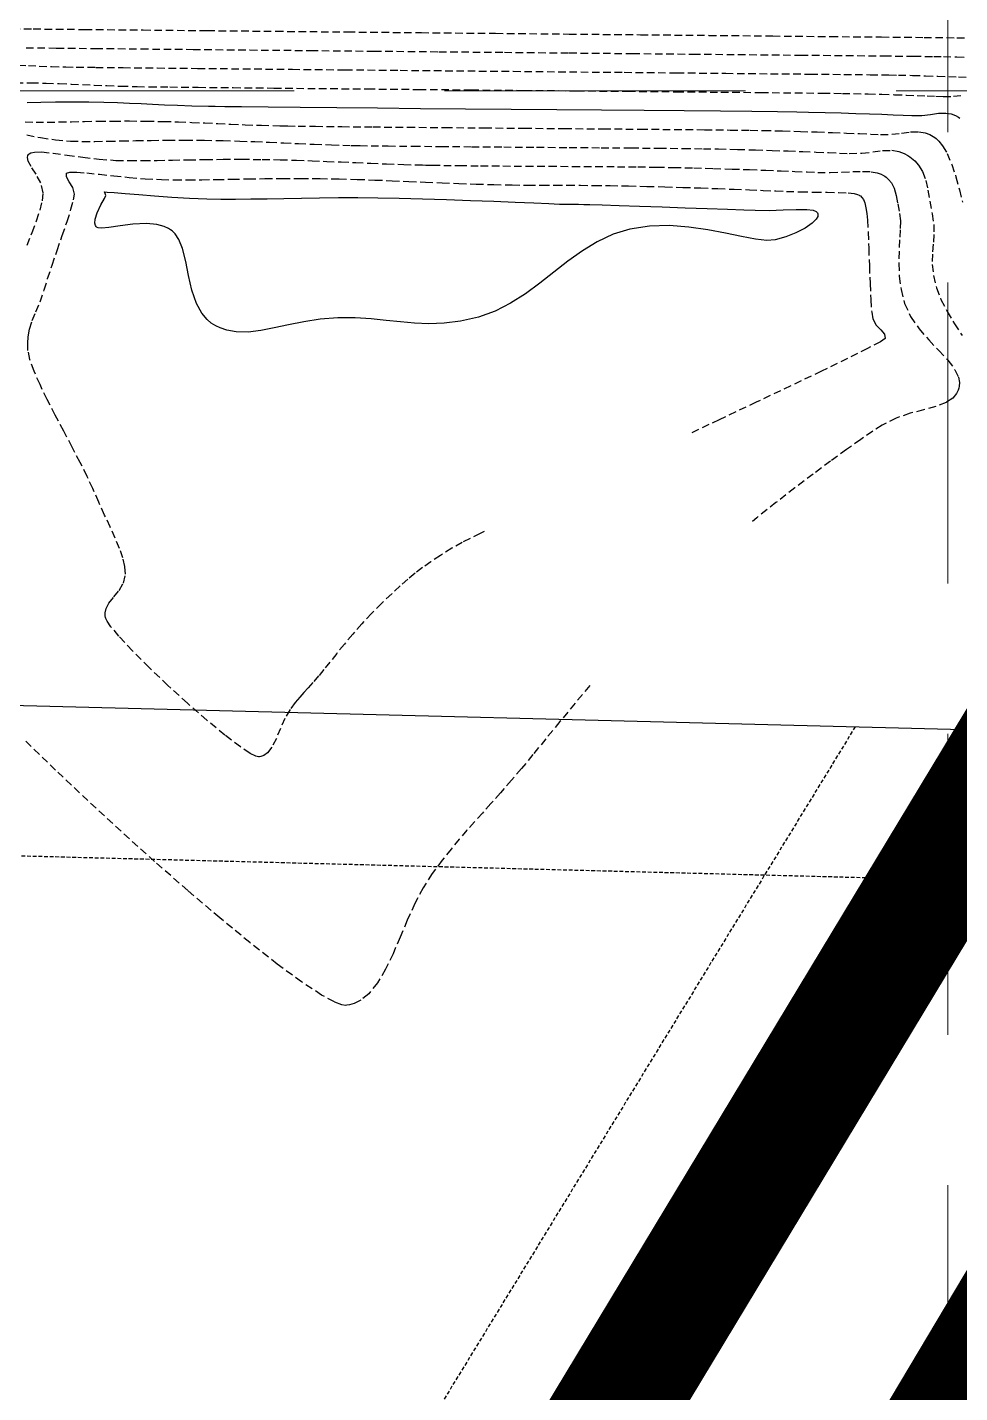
# Model space of a CAD drawing. Header units: inches. Extents: x 8135 to 11700, y -938 to 4760.
# Drawn here: x 10301 to 10363, y 4047.2 to 4138 of the extents above; entities that cross this region are included whole.
import ezdxf

# ---------------------------------------------------------------- set-up
doc = ezdxf.new("R2010")
doc.units = ezdxf.units.IN
doc.header["$MEASUREMENT"] = 0
for name, pattern in [('DASHED', [0.75, 0.5, -0.25]), ('DASHED2', [0.375, 0.25, -0.125]), ('HIDDEN', [0.375, 0.25, -0.125])]:
    doc.linetypes.add(name, pattern=pattern)
for name, color, linetype in [('ADJ', 11, 'Continuous'), ('EC', 35, 'DASHED'), ('ESMT', 7, 'HIDDEN'), ('EX-ESMT', 8, 'DASHED2'), ('GRID', 254, 'HIDDEN'), ('LIMITS OF DISTURBANCE', 1, 'HIDDEN'), ('PRO-SILT FENCE', 8, 'DASHED2')]:
    doc.layers.add(name, color=color, linetype=linetype)

msp = doc.modelspace()

# ---------------------------------------------------------------- linework, layer by layer
at = {"layer": 'ADJ'}
msp.add_line((10296.827, 4092.995), (10393.116, 4090.514), dxfattribs=at)
at = {"layer": 'EC', "color": 35}
for p, q in [((10298.56, 4137.885), (10301.428, 4137.856)), ((10301.428, 4137.856), (10304.847, 4137.822)), ((10304.847, 4137.822), (10308.731, 4137.785)), ((10308.731, 4137.785), (10312.995, 4137.744)), ((10312.995, 4137.744), (10317.553, 4137.7)), ((10317.553, 4137.7), (10322.321, 4137.655)), ((10322.321, 4137.655), (10327.214, 4137.609)), ((10327.214, 4137.609), (10332.146, 4137.562)), ((10332.146, 4137.562), (10337.031, 4137.516)), ((10337.031, 4137.516), (10341.786, 4137.471)), ((10341.786, 4137.471), (10346.325, 4137.428)), ((10346.325, 4137.428), (10350.563, 4137.388)), ((10350.563, 4137.388), (10354.414, 4137.351)), ((10354.414, 4137.351), (10357.793, 4137.318)), ((10357.793, 4137.318), (10360.615, 4137.29)), ((10360.615, 4137.29), (10362.796, 4137.269)), ((10362.796, 4137.269), (10364.249, 4137.253)), ((10300.953, 4136.604), (10302.976, 4136.583)), ((10302.976, 4136.583), (10305.548, 4136.557)), ((10305.548, 4136.557), (10308.595, 4136.527)), ((10308.595, 4136.527), (10312.043, 4136.494)), ((10312.043, 4136.494), (10315.819, 4136.458)), ((10315.819, 4136.458), (10319.85, 4136.42)), ((10319.85, 4136.42), (10324.061, 4136.38)), ((10324.061, 4136.38), (10328.379, 4136.34)), ((10328.379, 4136.34), (10332.731, 4136.299)), ((10332.731, 4136.299), (10337.042, 4136.259)), ((10337.042, 4136.259), (10341.241, 4136.22)), ((10341.241, 4136.22), (10345.251, 4136.182)), ((10345.251, 4136.182), (10349.001, 4136.147)), ((10349.001, 4136.147), (10352.417, 4136.114)), ((10352.417, 4136.114), (10355.424, 4136.086)), ((10355.424, 4136.086), (10357.95, 4136.06)), ((10357.95, 4136.06), (10359.921, 4136.04)), ((10359.921, 4136.04), (10361.263, 4136.025)), ((10361.263, 4136.025), (10361.902, 4136.016)), ((10361.902, 4136.016), (10362.792, 4135.994)), ((10362.792, 4135.994), (10363.61, 4135.969)), ((10300.427, 4135.444), (10301.102, 4135.413)), ((10301.102, 4135.413), (10301.827, 4135.382)), ((10301.827, 4135.382), (10302.642, 4135.353)), ((10302.642, 4135.353), (10303.587, 4135.328)), ((10303.587, 4135.328), (10304.29, 4135.317)), ((10304.29, 4135.317), (10305.58, 4135.301)), ((10305.58, 4135.301), (10307.393, 4135.281)), ((10307.393, 4135.281), (10309.668, 4135.258)), ((10309.668, 4135.258), (10312.343, 4135.232)), ((10312.343, 4135.232), (10315.355, 4135.203)), ((10315.355, 4135.203), (10318.644, 4135.172)), ((10318.644, 4135.172), (10322.146, 4135.139)), ((10322.146, 4135.139), (10325.801, 4135.105)), ((10325.801, 4135.105), (10329.544, 4135.071)), ((10329.544, 4135.071), (10333.316, 4135.037)), ((10333.316, 4135.037), (10337.054, 4135.002)), ((10337.054, 4135.002), (10340.695, 4134.969)), ((10340.695, 4134.969), (10344.177, 4134.937)), ((10344.177, 4134.937), (10347.44, 4134.906)), ((10347.44, 4134.906), (10350.42, 4134.878)), ((10350.42, 4134.878), (10353.056, 4134.853)), ((10300.26, 4134.277), (10301.285, 4134.27)), ((10301.285, 4134.27), (10302.279, 4134.25)), ((10302.279, 4134.25), (10303.149, 4134.224)), ((10303.149, 4134.224), (10303.943, 4134.193)), ((10303.943, 4134.193), (10304.703, 4134.158)), ((10304.703, 4134.158), (10305.477, 4134.122)), ((10305.477, 4134.122), (10306.308, 4134.086)), ((10306.308, 4134.086), (10307.243, 4134.053)), ((10307.243, 4134.053), (10308.327, 4134.024)), ((10308.327, 4134.024), (10309.131, 4134.011)), ((10309.131, 4134.011), (10310.51, 4133.994)), ((10310.51, 4133.994), (10312.396, 4133.973)), ((10312.396, 4133.973), (10314.721, 4133.95)), ((10353.056, 4134.853), (10355.285, 4134.831)), ((10355.285, 4134.831), (10357.046, 4134.812)), ((10357.046, 4134.812), (10358.276, 4134.798)), ((10358.276, 4134.798), (10358.915, 4134.788)), ((10358.915, 4134.788), (10359.848, 4134.765)), ((10359.848, 4134.765), (10360.718, 4134.74)), ((10360.718, 4134.74), (10361.522, 4134.713)), ((10361.522, 4134.713), (10362.254, 4134.686)), ((10362.254, 4134.686), (10362.909, 4134.659)), ((10362.909, 4134.659), (10363.485, 4134.635)), ((10314.721, 4133.95), (10317.416, 4133.924)), ((10317.416, 4133.924), (10320.414, 4133.896)), ((10320.414, 4133.896), (10323.646, 4133.866)), ((10323.646, 4133.866), (10327.045, 4133.835)), ((10327.045, 4133.835), (10330.542, 4133.804)), ((10330.542, 4133.804), (10334.069, 4133.772)), ((10334.069, 4133.772), (10337.558, 4133.741)), ((10337.558, 4133.741), (10340.941, 4133.711)), ((10340.941, 4133.711), (10344.15, 4133.681)), ((10344.15, 4133.681), (10347.116, 4133.654)), ((10347.116, 4133.654), (10349.772, 4133.629)), ((10349.772, 4133.629), (10352.049, 4133.606)), ((10352.049, 4133.606), (10353.879, 4133.587)), ((10353.879, 4133.587), (10355.194, 4133.571)), ((10355.194, 4133.571), (10355.927, 4133.56)), ((10355.927, 4133.56), (10356.893, 4133.536)), ((10356.893, 4133.536), (10357.804, 4133.511)), ((10357.804, 4133.511), (10358.654, 4133.483)), ((10358.654, 4133.483), (10359.442, 4133.455)), ((10359.442, 4133.455), (10360.163, 4133.427)), ((10360.163, 4133.427), (10360.814, 4133.4)), ((10360.814, 4133.4), (10361.391, 4133.376)), ((10361.391, 4133.376), (10361.892, 4133.353)), ((10361.892, 4133.353), (10362.571, 4133.375)), ((10362.571, 4133.375), (10363.155, 4133.451)), ((10300.89, 4131.673), (10301.614, 4131.66)), ((10301.614, 4131.66), (10302.362, 4131.66)), ((10302.362, 4131.66), (10303.141, 4131.669)), ((10303.141, 4131.669), (10303.96, 4131.685)), ((10303.96, 4131.685), (10304.829, 4131.703)), ((10304.829, 4131.703), (10305.755, 4131.72)), ((10305.755, 4131.72), (10306.747, 4131.732)), ((10306.747, 4131.732), (10307.814, 4131.735)), ((10307.814, 4131.735), (10308.963, 4131.725)), ((10308.963, 4131.725), (10310.081, 4131.704)), ((10310.081, 4131.704), (10311.072, 4131.676)), ((10311.072, 4131.676), (10311.976, 4131.642)), ((10311.976, 4131.642), (10312.833, 4131.605)), ((10312.833, 4131.605), (10313.682, 4131.565)), ((10313.682, 4131.565), (10314.564, 4131.525)), ((10314.564, 4131.525), (10315.519, 4131.485)), ((10315.519, 4131.485), (10316.586, 4131.449)), ((10316.586, 4131.449), (10317.806, 4131.417)), ((10317.806, 4131.417), (10317.963, 4131.414)), ((10317.963, 4131.414), (10318.334, 4131.407)), ((10318.334, 4131.407), (10319.023, 4131.396)), ((10319.023, 4131.396), (10320.173, 4131.382)), ((10320.173, 4131.382), (10321.935, 4131.362)), ((10321.935, 4131.362), (10324, 4131.342)), ((10324, 4131.342), (10326.307, 4131.321)), ((10326.307, 4131.321), (10328.793, 4131.3)), ((10328.793, 4131.3), (10331.397, 4131.278)), ((10331.397, 4131.278), (10334.057, 4131.256)), ((10334.057, 4131.256), (10336.712, 4131.234)), ((10336.712, 4131.234), (10339.299, 4131.213)), ((10301, 4130.807), (10301.918, 4130.632)), ((10301.918, 4130.632), (10302.898, 4130.478)), ((10302.898, 4130.478), (10303.907, 4130.396)), ((10303.907, 4130.396), (10304.705, 4130.381)), ((10304.705, 4130.381), (10305.528, 4130.381)), ((10305.528, 4130.381), (10306.387, 4130.392)), ((10306.387, 4130.392), (10307.29, 4130.409)), ((10307.29, 4130.409), (10308.247, 4130.429)), ((10308.247, 4130.429), (10309.267, 4130.447)), ((10309.267, 4130.447), (10310.36, 4130.46)), ((10310.36, 4130.46), (10311.535, 4130.464)), ((10311.535, 4130.464), (10312.803, 4130.453)), ((10312.803, 4130.453), (10314.04, 4130.43)), ((10314.04, 4130.43), (10315.145, 4130.398)), ((10315.145, 4130.398), (10316.158, 4130.361)), ((10316.158, 4130.361), (10317.12, 4130.319)), ((10339.299, 4131.213), (10341.757, 4131.193)), ((10341.757, 4131.193), (10344.025, 4131.173)), ((10344.025, 4131.173), (10346.04, 4131.153)), ((10346.04, 4131.153), (10347.74, 4131.135)), ((10347.74, 4131.135), (10349.065, 4131.119)), ((10349.065, 4131.119), (10349.951, 4131.104)), ((10349.951, 4131.104), (10351.211, 4131.073)), ((10351.211, 4131.073), (10352.397, 4131.039)), ((10352.397, 4131.039), (10353.505, 4131.003)), ((10353.505, 4131.003), (10354.532, 4130.967)), ((10354.532, 4130.967), (10355.471, 4130.931)), ((10355.471, 4130.931), (10356.319, 4130.896)), ((10356.319, 4130.896), (10357.072, 4130.863)), ((10357.072, 4130.863), (10357.724, 4130.835)), ((10357.724, 4130.835), (10358.471, 4130.85)), ((10358.471, 4130.85), (10359.127, 4130.927)), ((10359.127, 4130.927), (10359.717, 4131.006)), ((10359.717, 4131.006), (10360.264, 4131.024)), ((10360.264, 4131.024), (10360.688, 4130.955)), ((10360.688, 4130.955), (10361.005, 4130.834)), ((10361.005, 4130.834), (10361.22, 4130.713)), ((10361.22, 4130.713), (10361.329, 4130.639)), ((10361.329, 4130.639), (10361.422, 4130.567)), ((10361.422, 4130.567), (10361.599, 4130.397)), ((10361.599, 4130.397), (10361.845, 4130.086)), ((10301.045, 4129.304), (10301.077, 4129.443)), ((10301.077, 4129.443), (10301.115, 4129.508)), ((10301.115, 4129.508), (10301.155, 4129.55)), ((10301.155, 4129.55), (10301.268, 4129.614)), ((10301.268, 4129.614), (10301.517, 4129.669)), ((10301.517, 4129.669), (10301.985, 4129.674)), ((10301.985, 4129.674), (10302.752, 4129.6)), ((10302.752, 4129.6), (10303.676, 4129.47)), ((10303.676, 4129.47), (10304.712, 4129.322)), ((10317.12, 4130.319), (10318.07, 4130.275)), ((10318.07, 4130.275), (10319.047, 4130.23)), ((10319.047, 4130.23), (10320.093, 4130.187)), ((10320.093, 4130.187), (10321.245, 4130.148)), ((10321.245, 4130.148), (10322.546, 4130.113)), ((10322.546, 4130.113), (10322.731, 4130.109)), ((10322.731, 4130.109), (10323.146, 4130.102)), ((10323.146, 4130.102), (10323.87, 4130.09)), ((10323.87, 4130.09), (10325.006, 4130.075)), ((10325.006, 4130.075), (10326.663, 4130.058)), ((10326.663, 4130.058), (10328.532, 4130.041)), ((10328.532, 4130.041), (10330.559, 4130.024)), ((10330.559, 4130.024), (10332.69, 4130.008)), ((10332.69, 4130.008), (10334.87, 4129.992)), ((10334.87, 4129.992), (10337.046, 4129.976)), ((10337.046, 4129.976), (10339.162, 4129.96)), ((10339.162, 4129.96), (10341.166, 4129.944)), ((10341.166, 4129.944), (10343.002, 4129.927)), ((10343.002, 4129.927), (10344.616, 4129.911)), ((10344.616, 4129.911), (10345.955, 4129.893)), ((10345.955, 4129.893), (10346.964, 4129.875)), ((10346.964, 4129.875), (10348.217, 4129.845)), ((10348.217, 4129.845), (10349.407, 4129.812)), ((10349.407, 4129.812), (10350.528, 4129.777)), ((10350.528, 4129.777), (10351.579, 4129.741)), ((10351.579, 4129.741), (10352.555, 4129.705)), ((10352.555, 4129.705), (10353.452, 4129.669)), ((10353.452, 4129.669), (10354.268, 4129.635)), ((10354.268, 4129.635), (10354.998, 4129.603)), ((10354.998, 4129.603), (10355.64, 4129.575)), ((10355.64, 4129.575), (10356.474, 4129.592)), ((10356.474, 4129.592), (10357.206, 4129.679)), ((10357.206, 4129.679), (10357.864, 4129.766)), ((10357.864, 4129.766), (10358.475, 4129.787)), ((10358.475, 4129.787), (10358.948, 4129.71)), ((10358.948, 4129.71), (10359.303, 4129.574)), ((10359.303, 4129.574), (10359.543, 4129.439)), ((10359.543, 4129.439), (10359.665, 4129.356)), ((10361.845, 4130.086), (10362.141, 4129.581)), ((10362.141, 4129.581), (10362.461, 4128.838)), ((10301.091, 4129.07), (10301.045, 4129.304)), ((10301.28, 4128.713), (10301.091, 4129.07)), ((10301.619, 4128.199), (10301.28, 4128.713)), ((10304.712, 4129.322), (10305.81, 4129.192)), ((10305.81, 4129.192), (10306.924, 4129.119)), ((10306.924, 4129.119), (10307.801, 4129.102)), ((10307.801, 4129.102), (10308.713, 4129.102)), ((10308.713, 4129.102), (10309.668, 4129.113)), ((10309.668, 4129.113), (10310.671, 4129.132)), ((10310.671, 4129.132), (10311.73, 4129.154)), ((10311.73, 4129.154), (10312.85, 4129.174)), ((10312.85, 4129.174), (10314.037, 4129.188)), ((10314.037, 4129.188), (10315.299, 4129.192)), ((10315.299, 4129.192), (10316.642, 4129.181)), ((10316.642, 4129.181), (10317.832, 4129.159)), ((10317.832, 4129.159), (10318.926, 4129.129)), ((10318.926, 4129.129), (10319.951, 4129.093)), ((10319.951, 4129.093), (10320.93, 4129.053)), ((10320.93, 4129.053), (10321.89, 4129.01)), ((10321.89, 4129.01), (10322.856, 4128.966)), ((10322.856, 4128.966), (10323.853, 4128.922)), ((10323.853, 4128.922), (10324.907, 4128.88)), ((10324.907, 4128.88), (10326.042, 4128.842)), ((10326.042, 4128.842), (10327.285, 4128.81)), ((10327.285, 4128.81), (10327.506, 4128.805)), ((10327.506, 4128.805), (10327.966, 4128.796)), ((10327.966, 4128.796), (10328.698, 4128.784)), ((10328.698, 4128.784), (10329.745, 4128.771)), ((10329.745, 4128.771), (10331.148, 4128.756)), ((10331.148, 4128.756), (10332.629, 4128.745)), ((10332.629, 4128.745), (10334.16, 4128.735)), ((10334.16, 4128.735), (10335.714, 4128.727)), ((10335.714, 4128.727), (10337.264, 4128.718)), ((10337.264, 4128.718), (10338.781, 4128.709)), ((10338.781, 4128.709), (10340.239, 4128.698)), ((10340.239, 4128.698), (10341.609, 4128.684)), ((10341.609, 4128.684), (10342.864, 4128.668)), ((10342.864, 4128.668), (10343.976, 4128.647)), ((10343.976, 4128.647), (10345.326, 4128.615)), ((10345.326, 4128.615), (10346.622, 4128.578)), ((10346.622, 4128.578), (10347.855, 4128.54)), ((10347.855, 4128.54), (10349.019, 4128.5)), ((10359.665, 4129.356), (10359.782, 4129.267)), ((10359.782, 4129.267), (10359.993, 4129.084)), ((10359.993, 4129.084), (10360.253, 4128.792)), ((10360.253, 4128.792), (10360.51, 4128.371)), ((10362.461, 4128.838), (10362.734, 4128.018)), ((10301.936, 4127.613), (10301.619, 4128.199)), ((10302.087, 4126.96), (10301.936, 4127.613)), ((10303.632, 4128.013), (10303.641, 4128.263)), ((10303.82, 4127.695), (10303.632, 4128.013)), ((10303.641, 4128.263), (10303.858, 4128.331)), ((10304.05, 4127.314), (10303.82, 4127.695)), ((10303.858, 4128.331), (10304.321, 4128.33)), ((10304.321, 4128.33), (10304.989, 4128.278)), ((10304.989, 4128.278), (10305.82, 4128.191)), ((10305.82, 4128.191), (10306.773, 4128.087)), ((10306.773, 4128.087), (10307.805, 4127.983)), ((10307.805, 4127.983), (10308.875, 4127.895)), ((10308.875, 4127.895), (10309.942, 4127.841)), ((10309.942, 4127.841), (10310.8, 4127.824)), ((10310.8, 4127.824), (10311.698, 4127.822)), ((10311.698, 4127.822), (10312.635, 4127.83)), ((10312.635, 4127.83), (10313.615, 4127.846)), ((10313.615, 4127.846), (10314.639, 4127.866)), ((10314.639, 4127.866), (10315.708, 4127.887)), ((10315.708, 4127.887), (10316.825, 4127.905)), ((10316.825, 4127.905), (10317.992, 4127.917)), ((10317.992, 4127.917), (10319.21, 4127.92)), ((10319.21, 4127.92), (10320.481, 4127.909)), ((10320.481, 4127.909), (10321.748, 4127.885)), ((10321.748, 4127.885), (10322.961, 4127.852)), ((10322.961, 4127.852), (10324.131, 4127.812)), ((10324.131, 4127.812), (10325.268, 4127.766)), ((10325.268, 4127.766), (10326.383, 4127.718)), ((10326.383, 4127.718), (10327.489, 4127.669)), ((10327.489, 4127.669), (10328.594, 4127.621)), ((10328.594, 4127.621), (10329.712, 4127.576)), ((10349.019, 4128.5), (10350.107, 4128.46)), ((10350.107, 4128.46), (10351.112, 4128.42)), ((10351.112, 4128.42), (10352.026, 4128.382)), ((10352.026, 4128.382), (10352.844, 4128.347)), ((10352.844, 4128.347), (10353.556, 4128.316)), ((10353.556, 4128.316), (10354.381, 4128.305)), ((10354.381, 4128.305), (10355.158, 4128.332)), ((10355.158, 4128.332), (10355.877, 4128.368)), ((10355.877, 4128.368), (10356.531, 4128.388)), ((10356.531, 4128.388), (10357.108, 4128.363)), ((10357.108, 4128.363), (10357.51, 4128.294)), ((10357.51, 4128.294), (10357.772, 4128.203)), ((10357.772, 4128.203), (10357.928, 4128.122)), ((10357.928, 4128.122), (10358, 4128.074)), ((10358, 4128.074), (10358.093, 4128.003)), ((10358.093, 4128.003), (10358.256, 4127.855)), ((10358.256, 4127.855), (10358.448, 4127.619)), ((10358.448, 4127.619), (10358.626, 4127.273)), ((10360.51, 4128.371), (10360.727, 4127.788)), ((10360.727, 4127.788), (10360.873, 4127.133)), ((10362.734, 4128.018), (10362.965, 4127.168)), ((10302.04, 4126.427), (10302.087, 4126.96)), ((10304.171, 4126.875), (10304.05, 4127.314)), ((10304.11, 4126.495), (10304.171, 4126.875)), ((10329.712, 4127.576), (10330.852, 4127.538)), ((10330.852, 4127.538), (10332.025, 4127.506)), ((10332.025, 4127.506), (10333.249, 4127.483)), ((10333.249, 4127.483), (10334.302, 4127.47)), ((10334.302, 4127.47), (10335.233, 4127.464)), ((10335.233, 4127.464), (10336.09, 4127.463)), ((10336.09, 4127.463), (10336.923, 4127.463)), ((10336.923, 4127.463), (10337.78, 4127.461)), ((10337.78, 4127.461), (10338.711, 4127.455)), ((10338.711, 4127.455), (10339.764, 4127.442)), ((10339.764, 4127.442), (10340.988, 4127.419)), ((10340.988, 4127.419), (10342.19, 4127.39)), ((10342.19, 4127.39), (10343.399, 4127.357)), ((10343.399, 4127.357), (10344.599, 4127.32)), ((10344.599, 4127.32), (10345.775, 4127.281)), ((10345.775, 4127.281), (10346.912, 4127.24)), ((10346.912, 4127.24), (10347.995, 4127.2)), ((10347.995, 4127.2), (10349.007, 4127.16)), ((10349.007, 4127.16), (10349.934, 4127.122)), ((10349.934, 4127.122), (10350.761, 4127.087)), ((10350.761, 4127.087), (10351.472, 4127.056)), ((10351.472, 4127.056), (10352.401, 4127.026)), ((10352.401, 4127.026), (10353.312, 4127.012)), ((10353.312, 4127.012), (10354.168, 4127.002)), ((10354.168, 4127.002), (10354.935, 4126.985)), ((10354.935, 4126.985), (10355.576, 4126.952)), ((10355.576, 4126.952), (10355.974, 4126.906)), ((10355.974, 4126.906), (10356.193, 4126.857)), ((10356.193, 4126.857), (10356.297, 4126.815)), ((10356.297, 4126.815), (10356.335, 4126.792)), ((10356.335, 4126.792), (10356.391, 4126.749)), ((10356.391, 4126.749), (10356.486, 4126.658)), ((10358.626, 4127.273), (10358.764, 4126.784)), ((10358.764, 4126.784), (10358.865, 4126.222)), ((10360.873, 4127.133), (10361, 4126.398)), ((10362.965, 4127.168), (10363.162, 4126.336)), ((10301.647, 4125.109), (10301.885, 4125.809)), ((10301.885, 4125.809), (10302.04, 4126.427)), ((10303.675, 4125.052), (10303.935, 4125.865)), ((10303.935, 4125.865), (10304.11, 4126.495)), ((10356.486, 4126.658), (10356.59, 4126.51)), ((10356.59, 4126.51), (10356.677, 4126.288)), ((10356.677, 4126.288), (10356.743, 4125.964)), ((10356.743, 4125.964), (10356.814, 4125.579)), ((10358.865, 4126.222), (10358.986, 4125.577)), ((10361, 4126.398), (10361.158, 4125.574)), ((10301.352, 4124.33), (10301.647, 4125.109)), ((10303.36, 4124.119), (10303.675, 4125.052)), ((10356.814, 4125.579), (10356.858, 4125.144)), ((10356.858, 4125.144), (10356.898, 4124.339)), ((10358.986, 4125.577), (10359.041, 4125.091)), ((10359.041, 4125.091), (10359.034, 4124.503)), ((10361.158, 4125.574), (10361.26, 4124.859)), ((10301.024, 4123.473), (10301.352, 4124.33)), ((10303.02, 4123.132), (10303.36, 4124.119)), ((10356.898, 4124.339), (10356.938, 4123.285)), ((10359.034, 4124.503), (10358.995, 4123.828)), ((10361.266, 4124.189), (10361.222, 4123.539)), ((10361.26, 4124.859), (10361.266, 4124.189)), ((10302.685, 4122.157), (10303.02, 4123.132)), ((10356.938, 4123.285), (10356.98, 4122.107)), ((10358.952, 4123.079), (10358.934, 4122.269)), ((10358.995, 4123.828), (10358.952, 4123.079)), ((10361.222, 4123.539), (10361.172, 4122.885)), ((10302.385, 4121.258), (10302.685, 4122.157)), ((10358.934, 4122.269), (10358.971, 4121.413)), ((10361.172, 4122.885), (10361.161, 4122.202)), ((10361.161, 4122.202), (10361.234, 4121.464)), ((10302.149, 4120.501), (10302.385, 4121.258)), ((10356.98, 4122.107), (10357.025, 4120.924)), ((10358.971, 4121.413), (10359.09, 4120.523)), ((10361.234, 4121.464), (10361.435, 4120.648)), ((10301.88, 4119.708), (10302.149, 4120.501)), ((10357.025, 4120.924), (10357.076, 4119.86)), ((10359.09, 4120.523), (10359.321, 4119.613)), ((10361.435, 4120.648), (10361.741, 4119.871)), ((10301.608, 4119.056), (10301.88, 4119.708)), ((10357.076, 4119.86), (10357.136, 4119.038)), ((10359.321, 4119.613), (10359.721, 4118.736)), ((10361.741, 4119.871), (10362.15, 4119.068)), ((10301.363, 4118.476), (10301.608, 4119.056)), ((10357.136, 4119.038), (10357.207, 4118.578)), ((10357.207, 4118.578), (10357.441, 4118.17)), ((10359.721, 4118.736), (10360.281, 4117.93)), ((10362.15, 4119.068), (10362.632, 4118.262)), ((10301.082, 4117.396), (10301.173, 4117.9)), ((10301.173, 4117.9), (10301.363, 4118.476)), ((10357.441, 4118.17), (10357.747, 4117.855)), ((10357.747, 4117.855), (10357.992, 4117.576)), ((10360.281, 4117.93), (10360.929, 4117.183)), ((10362.632, 4118.262), (10363.155, 4117.477)), ((10301.058, 4116.969), (10301.082, 4117.396)), ((10301.067, 4116.654), (10301.058, 4116.969)), ((10357.722, 4117.062), (10356.86, 4116.608)), ((10358.042, 4117.276), (10357.722, 4117.062)), ((10357.992, 4117.576), (10358.042, 4117.276)), ((10360.929, 4117.183), (10361.591, 4116.485)), ((10301.079, 4116.485), (10301.067, 4116.654)), ((10301.209, 4115.875), (10301.079, 4116.485)), ((10301.484, 4115.105), (10301.209, 4115.875)), ((10355.528, 4115.945), (10353.802, 4115.107)), ((10356.86, 4116.608), (10355.528, 4115.945)), ((10361.591, 4116.485), (10362.195, 4115.827)), ((10362.195, 4115.827), (10362.668, 4115.197)), ((10301.877, 4114.209), (10301.484, 4115.105)), ((10353.802, 4115.107), (10351.755, 4114.127)), ((10362.668, 4115.197), (10362.903, 4114.707)), ((10302.356, 4113.222), (10301.877, 4114.209)), ((10351.755, 4114.127), (10349.461, 4113.037)), ((10362.903, 4114.707), (10362.971, 4114.344)), ((10362.957, 4114.104), (10362.93, 4113.983)), ((10362.971, 4114.344), (10362.957, 4114.104)), ((10302.892, 4112.177), (10302.356, 4113.222)), ((10362.527, 4113.32), (10362.093, 4113.023)), ((10362.769, 4113.613), (10362.527, 4113.32)), ((10362.886, 4113.85), (10362.769, 4113.613)), ((10362.93, 4113.983), (10362.886, 4113.85)), ((10303.456, 4111.109), (10302.892, 4112.177)), ((10349.461, 4113.037), (10346.995, 4111.871)), ((10359.693, 4112.303), (10358.761, 4111.986)), ((10360.588, 4112.537), (10359.693, 4112.303)), ((10361.402, 4112.755), (10360.588, 4112.537)), ((10362.093, 4113.023), (10361.402, 4112.755)), ((10346.995, 4111.871), (10345.03, 4110.944)), ((10357.835, 4111.517), (10357.209, 4111.11)), ((10358.761, 4111.986), (10357.835, 4111.517)), ((10304.016, 4110.054), (10303.456, 4111.109)), ((10356.411, 4110.564), (10355.467, 4109.897)), ((10357.209, 4111.11), (10356.411, 4110.564)), ((10304.544, 4109.044), (10304.016, 4110.054)), ((10355.467, 4109.897), (10354.405, 4109.125)), ((10305.009, 4108.114), (10304.544, 4109.044)), ((10354.405, 4109.125), (10353.251, 4108.268)), ((10305.382, 4107.3), (10305.009, 4108.114)), ((10353.251, 4108.268), (10352.033, 4107.344)), ((10305.78, 4106.395), (10305.382, 4107.3)), ((10352.033, 4107.344), (10350.778, 4106.369)), ((10306.172, 4105.545), (10305.78, 4106.395)), ((10350.778, 4106.369), (10349.513, 4105.363)), ((10306.543, 4104.75), (10306.172, 4105.545)), ((10349.513, 4105.363), (10349.208, 4105.114)), ((10306.878, 4104.011), (10306.543, 4104.75)), ((10307.162, 4103.327), (10306.878, 4104.011)), ((10331.117, 4104.316), (10329.936, 4103.718)), ((10331.379, 4104.445), (10331.117, 4104.316)), ((10307.379, 4102.699), (10307.162, 4103.327)), ((10329.249, 4103.338), (10328.491, 4102.859)), ((10329.936, 4103.718), (10329.249, 4103.338)), ((10307.514, 4102.127), (10307.379, 4102.699)), ((10327.853, 4102.439), (10327.302, 4102.052)), ((10328.491, 4102.859), (10327.853, 4102.439)), ((10307.423, 4101.023), (10307.552, 4101.612)), ((10307.552, 4101.612), (10307.514, 4102.127)), ((10326.801, 4101.673), (10326.315, 4101.273)), ((10327.302, 4102.052), (10326.801, 4101.673)), ((10306.788, 4100.098), (10307.138, 4100.532)), ((10307.138, 4100.532), (10307.423, 4101.023)), ((10325.809, 4100.827), (10325.247, 4100.309)), ((10326.315, 4101.273), (10325.809, 4100.827)), ((10306.273, 4099.326), (10306.459, 4099.678)), ((10306.459, 4099.678), (10306.788, 4100.098)), ((10324.594, 4099.692), (10323.904, 4099.007)), ((10325.247, 4100.309), (10324.594, 4099.692)), ((10306.207, 4099.039), (10306.273, 4099.326)), ((10306.21, 4098.832), (10306.207, 4099.039)), ((10306.227, 4098.723), (10306.21, 4098.832)), ((10306.248, 4098.655), (10306.227, 4098.723)), ((10306.34, 4098.479), (10306.248, 4098.655)), ((10323.904, 4099.007), (10323.257, 4098.315)), ((10306.591, 4098.122), (10306.34, 4098.479)), ((10307.115, 4097.497), (10306.591, 4098.122)), ((10323.257, 4098.315), (10322.655, 4097.629)), ((10308.02, 4096.527), (10307.115, 4097.497)), ((10322.099, 4096.966), (10321.593, 4096.341)), ((10322.655, 4097.629), (10322.099, 4096.966)), ((10309.132, 4095.412), (10308.02, 4096.527)), ((10321.593, 4096.341), (10321.138, 4095.77)), ((10310.376, 4094.223), (10309.132, 4095.412)), ((10320.736, 4095.268), (10320.389, 4094.85)), ((10321.138, 4095.77), (10320.736, 4095.268)), ((10311.679, 4093.03), (10310.376, 4094.223)), ((10319.692, 4094.062), (10319.412, 4093.752)), ((10320.008, 4094.413), (10319.692, 4094.062)), ((10320.389, 4094.85), (10320.008, 4094.413)), ((10338.399, 4094.201), (10337.425, 4093.028)), ((10319.138, 4093.437), (10318.841, 4093.072)), ((10319.412, 4093.752), (10319.138, 4093.437)), ((10312.966, 4091.903), (10311.679, 4093.03)), ((10318.49, 4092.613), (10318.144, 4092.027)), ((10318.841, 4093.072), (10318.49, 4092.613)), ((10337.425, 4093.028), (10336.422, 4091.809)), ((10314.161, 4090.912), (10312.966, 4091.903)), ((10317.855, 4091.364), (10317.582, 4090.699)), ((10318.144, 4092.027), (10317.855, 4091.364)), ((10336.422, 4091.809), (10335.483, 4090.664)), ((10302.912, 4088.588), (10300.886, 4090.558)), ((10315.19, 4090.129), (10314.161, 4090.912)), ((10317.582, 4090.699), (10317.285, 4090.11)), ((10335.483, 4090.664), (10334.624, 4089.616)), ((10315.844, 4089.698), (10315.19, 4090.129)), ((10316.211, 4089.513), (10315.844, 4089.698)), ((10316.388, 4089.464), (10316.211, 4089.513)), ((10316.558, 4089.483), (10316.454, 4089.463)), ((10316.749, 4089.557), (10316.558, 4089.483)), ((10317.002, 4089.745), (10316.749, 4089.557)), ((10317.285, 4090.11), (10317.002, 4089.745)), ((10334.624, 4089.616), (10333.862, 4088.694)), ((10305.053, 4086.562), (10302.912, 4088.588)), ((10316.454, 4089.463), (10316.388, 4089.464)), ((10333.862, 4088.694), (10333.21, 4087.923)), ((10333.21, 4087.923), (10332.479, 4087.082)), ((10332.479, 4087.082), (10331.842, 4086.365)), ((10307.262, 4084.522), (10305.053, 4086.562)), ((10331.842, 4086.365), (10331.273, 4085.735)), ((10330.748, 4085.155), (10330.244, 4084.588)), ((10331.273, 4085.735), (10330.748, 4085.155)), ((10309.491, 4082.515), (10307.262, 4084.522)), ((10330.244, 4084.588), (10329.734, 4083.997)), ((10329.196, 4083.344), (10328.603, 4082.593)), ((10329.734, 4083.997), (10329.196, 4083.344)), ((10311.692, 4080.585), (10309.491, 4082.515)), ((10328.603, 4082.593), (10327.932, 4081.706)), ((10327.932, 4081.706), (10327.325, 4080.766)), ((10313.816, 4078.775), (10311.692, 4080.585)), ((10327.325, 4080.766), (10326.782, 4079.717)), ((10326.782, 4079.717), (10326.282, 4078.605)), ((10315.816, 4077.131), (10313.816, 4078.775)), ((10326.282, 4078.605), (10325.805, 4077.477)), ((10317.643, 4075.697), (10315.816, 4077.131)), ((10325.805, 4077.477), (10325.331, 4076.378)), ((10325.331, 4076.378), (10324.838, 4075.355)), ((10319.251, 4074.518), (10317.643, 4075.697)), ((10324.838, 4075.355), (10324.306, 4074.455)), ((10320.59, 4073.638), (10319.251, 4074.518)), ((10324.306, 4074.455), (10323.715, 4073.724)), ((10321.436, 4073.179), (10320.59, 4073.638)), ((10321.923, 4072.993), (10321.436, 4073.179)), ((10323.185, 4073.291), (10322.748, 4073.072)), ((10323.715, 4073.724), (10323.185, 4073.291)), ((10322.172, 4072.949), (10321.923, 4072.993)), ((10322.272, 4072.953), (10322.172, 4072.949)), ((10322.435, 4072.981), (10322.272, 4072.953)), ((10322.748, 4073.072), (10322.435, 4072.981))]:
    msp.add_line(p, q, dxfattribs=at)
at = {"layer": 'EC', "color": 35, "linetype": 'Continuous'}
for p, q in [((10301.014, 4132.969), (10301.924, 4132.987)), ((10301.924, 4132.987), (10302.905, 4133.001)), ((10302.905, 4133.001), (10303.968, 4133.006)), ((10303.968, 4133.006), (10305.124, 4132.997)), ((10305.124, 4132.997), (10306.128, 4132.979)), ((10306.128, 4132.979), (10307.018, 4132.953)), ((10307.018, 4132.953), (10307.83, 4132.923)), ((10307.83, 4132.923), (10308.6, 4132.889)), ((10308.6, 4132.889), (10309.362, 4132.853)), ((10309.362, 4132.853), (10310.155, 4132.817)), ((10310.155, 4132.817), (10311.012, 4132.782)), ((10311.012, 4132.782), (10311.971, 4132.749)), ((10311.971, 4132.749), (10313.066, 4132.72)), ((10313.066, 4132.72), (10313.195, 4132.718)), ((10313.195, 4132.718), (10313.516, 4132.712)), ((10313.516, 4132.712), (10314.151, 4132.703)), ((10314.151, 4132.703), (10315.262, 4132.689)), ((10315.262, 4132.689), (10317.033, 4132.669)), ((10317.033, 4132.669), (10319.169, 4132.647)), ((10319.169, 4132.647), (10321.61, 4132.624)), ((10321.61, 4132.624), (10324.293, 4132.6)), ((10324.293, 4132.6), (10327.158, 4132.574)), ((10327.158, 4132.574), (10330.141, 4132.548)), ((10330.141, 4132.548), (10333.182, 4132.522)), ((10333.182, 4132.522), (10336.218, 4132.496)), ((10336.218, 4132.496), (10339.188, 4132.47)), ((10339.188, 4132.47), (10342.03, 4132.445)), ((10342.03, 4132.445), (10344.682, 4132.421)), ((10344.682, 4132.421), (10347.083, 4132.399)), ((10347.083, 4132.399), (10349.171, 4132.378)), ((10349.171, 4132.378), (10350.884, 4132.36)), ((10350.884, 4132.36), (10352.161, 4132.345)), ((10352.161, 4132.345), (10352.939, 4132.332)), ((10352.939, 4132.332), (10354.052, 4132.305)), ((10354.052, 4132.305), (10355.1, 4132.275)), ((10355.1, 4132.275), (10356.08, 4132.243)), ((10356.08, 4132.243), (10356.987, 4132.211)), ((10356.987, 4132.211), (10357.817, 4132.179)), ((10357.817, 4132.179), (10358.567, 4132.148)), ((10358.567, 4132.148), (10359.231, 4132.12)), ((10360.468, 4132.108), (10361.048, 4132.176)), ((10361.048, 4132.176), (10361.569, 4132.245)), ((10361.569, 4132.245), (10362.052, 4132.262)), ((10362.052, 4132.262), (10362.427, 4132.201)), ((10362.427, 4132.201), (10362.708, 4132.093)), ((10359.231, 4132.12), (10359.808, 4132.094)), ((10359.808, 4132.094), (10360.468, 4132.108)), ((10362.708, 4132.093), (10362.898, 4131.986)), ((10362.898, 4131.986), (10362.994, 4131.921))]:
    msp.add_line(p, q, dxfattribs=at)
at = {"layer": 'EC', "color": 35, "linetype": 'Continuous', "flags": 128}
msp.add_lwpolyline([(10336.764, 4126.203), (10336.844, 4126.201), (10336.986, 4126.199), (10337.17, 4126.197), (10337.382, 4126.197), (10337.653, 4126.196), (10338.001, 4126.191), (10338.403, 4126.179), (10339.218, 4126.153), (10340.352, 4126.116), (10341.713, 4126.07), (10343.206, 4126.02), (10344.738, 4125.967), (10346.216, 4125.916), (10347.546, 4125.868), (10348.634, 4125.827), (10349.388, 4125.797), (10350.33, 4125.79), (10351.26, 4125.824), (10352.114, 4125.86), (10352.825, 4125.856), (10353.246, 4125.798), (10353.455, 4125.709), (10353.535, 4125.622), (10353.556, 4125.57), (10353.565, 4125.514), (10353.548, 4125.396), (10353.447, 4125.208), (10353.189, 4124.946), (10352.707, 4124.615), (10352.1, 4124.302), (10351.422, 4124.032), (10350.73, 4123.825), (10350.167, 4123.792), (10349.407, 4123.886), (10348.479, 4124.064), (10347.413, 4124.285), (10346.24, 4124.507), (10344.989, 4124.686), (10343.69, 4124.782), (10342.374, 4124.753), (10341.07, 4124.555), (10339.953, 4124.204), (10338.906, 4123.705), (10337.912, 4123.096), (10336.955, 4122.41), (10336.017, 4121.685), (10335.081, 4120.955), (10334.129, 4120.256), (10333.145, 4119.624), (10332.111, 4119.095), (10331.011, 4118.703), (10329.81, 4118.432), (10328.721, 4118.29), (10327.714, 4118.252), (10326.757, 4118.289), (10325.82, 4118.375), (10324.873, 4118.481), (10323.885, 4118.58), (10322.826, 4118.645), (10321.665, 4118.648), (10320.488, 4118.56), (10319.396, 4118.395), (10318.379, 4118.19), (10317.431, 4117.982), (10316.542, 4117.809), (10315.704, 4117.707), (10314.909, 4117.713), (10314.299, 4117.821), (10313.852, 4117.975), (10313.559, 4118.117), (10313.414, 4118.2), (10313.257, 4118.304), (10312.974, 4118.539), (10312.623, 4118.952), (10312.268, 4119.594), (10311.962, 4120.499), (10311.748, 4121.455), (10311.564, 4122.399), (10311.345, 4123.266), (10311.102, 4123.86), (10310.858, 4124.226), (10310.659, 4124.425), (10310.547, 4124.508), (10310.41, 4124.593), (10310.117, 4124.729), (10309.636, 4124.86), (10308.945, 4124.925), (10308.052, 4124.881), (10307.197, 4124.766), (10306.454, 4124.653), (10305.989, 4124.612), (10305.741, 4124.635), (10305.633, 4124.684), (10305.598, 4124.721), (10305.564, 4124.784), (10305.53, 4124.935), (10305.553, 4125.212), (10305.684, 4125.635), (10305.927, 4126.168), (10306.154, 4126.592), (10306.254, 4126.79), (10306.2, 4126.92), (10306.167, 4127.019), (10306.342, 4127.013), (10306.814, 4126.975), (10307.531, 4126.914), (10308.44, 4126.838), (10309.49, 4126.757), (10310.627, 4126.678), (10311.801, 4126.611), (10312.959, 4126.564), (10313.889, 4126.545), (10314.868, 4126.542), (10315.895, 4126.551), (10316.968, 4126.568), (10318.087, 4126.59), (10319.249, 4126.612), (10320.455, 4126.632), (10321.703, 4126.645), (10322.992, 4126.648), (10324.32, 4126.637), (10325.745, 4126.609), (10327.287, 4126.568), (10328.886, 4126.517), (10330.483, 4126.46), (10332.021, 4126.4), (10333.441, 4126.342), (10334.683, 4126.29), (10335.691, 4126.247), (10336.404, 4126.216)], close=True, dxfattribs=at)
at = {"layer": 'ESMT'}
msp.add_lwpolyline([(10113.957, 4087.704), (10557.358, 4076.278)], dxfattribs=at)
at = {"layer": 'EX-ESMT'}
msp.add_line((10356.042, 4091.469), (10167.511, 3783.01), dxfattribs=at)
at = {"layer": 'GRID', "color": 252, "linetype": 'HIDDEN', "lineweight": 0, "ltscale": 80}
for p, q in [((10362.19, -489), (10362.19, 4667.092)), ((8228.763, 4133.735), (11606.69, 4133.735))]:
    msp.add_line(p, q, dxfattribs=at)
at = {"layer": 'LIMITS OF DISTURBANCE', "color": 1, "ltscale": 150, "const_width": 8}
msp.add_lwpolyline([(11356.158, 4082.91), (10372.027, 4099.152), (10204.997, 3822.33), (10107.196, 3485.09), (10049.231, 3481.102), (9981.33, 3316.256), (9913.429, 3302.681), (9923.129, 3324.014), (9917.309, 3470.436), (9901.527, 3481.158), (9692.973, 3486.976), (9673.573, 3405.523), (9728.864, 3367.705), (9733.714, 3335.706), (9577.437, 3177.331)], dxfattribs=at)
at = {"layer": 'PRO-SILT FENCE', "color": 200, "const_width": 15}
msp.add_lwpolyline([(10124.673, 3465.877), (10222.435, 3803.845), (10364.959, 4043.224), (10393.116, 4090.514)], dxfattribs=at)

doc.saveas('drawing.dxf')
